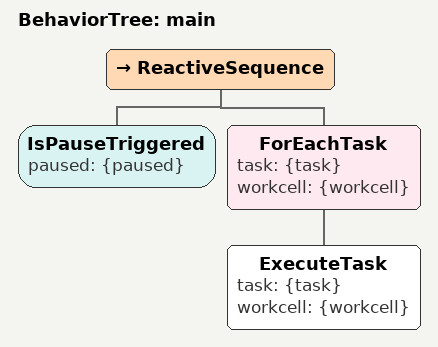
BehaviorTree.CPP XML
<root main_tree_to_execute="main">
  <BehaviorTree ID="main">
    <ReactiveSequence>
      <IsPauseTriggered paused="{paused}"/>
      <ForEachTask task="{task}" workcell="{workcell}">
        <ExecuteTask task="{task}" workcell="{workcell}"/>
      </ForEachTask>
    </ReactiveSequence>
  </BehaviorTree>
</root>
